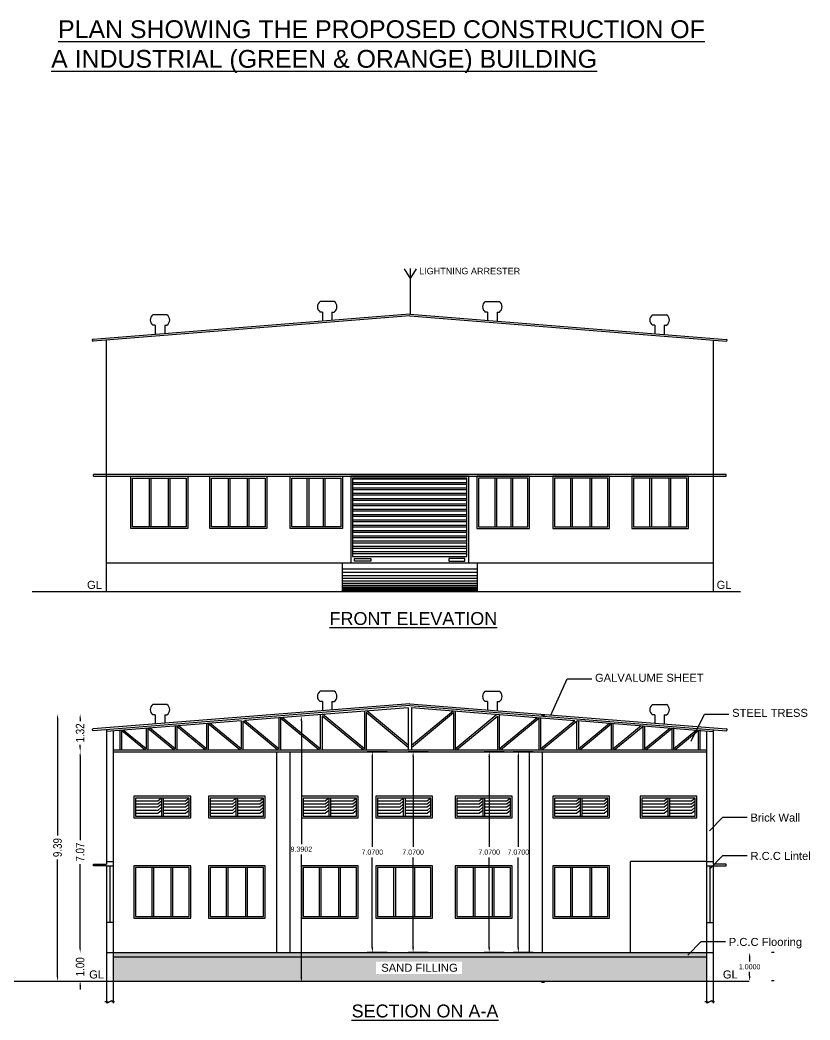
# Model space of a CAD drawing. Header units: metres. Extents: x 3177 to 3482, y -851 to -750.
# Drawn here: x 3203.78 to 3231.59, y -790.99 to -755.79 of the extents above; entities that cross this region are included whole.
import ezdxf

# ---------------------------------------------------------------- set-up
doc = ezdxf.new("R2010")
doc.units = ezdxf.units.M
doc.header["$LTSCALE"] = 1.25
doc.header["$MEASUREMENT"] = 0
doc.linetypes.add('AUDIT_I_220520063047-5', pattern=[0])
doc.linetypes.add('DOT2', pattern=[0.125, 0, -0.125])
doc.layers.get('Defpoints').update_dxf_attribs({"linetype": 'AUDIT_I_220520063047-5'})
for name, color, linetype in [('BLK_1_FLR_0_REGULAR_ROOM_1', 117, 'Continuous'), ('BLK_1_FLR_0_ROOM_1_LIGHT_VENTILATION_1', 7, 'Continuous'), ('BLK_1_HT_OF_BLDG', 5, 'Continuous'), ('BLK_1_PLINTH_HEIGHT', 7, 'Continuous')]:
    doc.layers.add(name, color=color, linetype=linetype)
doc.styles.add('ARIAL', font='arial.ttf', dxfattribs={"height": 9.5})
doc.styles.add('D', font='arial.ttf')
doc.styles.add('ROOM TEXT 10.5', font='swissc.ttf')
doc.dimstyles.new('LB', dxfattribs={"dimtxt": 0.3, "dimasz": 0.15, "dimexe": 0.18, "dimexo": 0.0625, "dimgap": 0.09, "dimtad": 0, "dimzin": 0, "dimdsep": 46, "dimtxsty": 'ROOM TEXT 10.5', "dimcen": 0.09, "dimse1": 1, "dimse2": 1, "dimazin": 0, "dimtfac": 1, "dimtofl": 0, "dimtmove": 0, "dimatfit": 3, "dimfxl": 0, "dimtolj": 1, "dimtzin": 0, "dimarcsym": 0})
doc.dimstyles.get("Standard").update_dxf_attribs({"dimtxt": 0.18, "dimasz": 0.18, "dimexe": 0.18, "dimexo": 0.0625, "dimgap": 0.09, "dimtad": 0, "dimtih": 1, "dimtoh": 1, "dimdec": 4, "dimzin": 0, "dimdsep": 46, "dimtxsty": 'Standard', "dimcen": 0.09, "dimadec": 0, "dimazin": 0, "dimtfac": 1, "dimtdec": 4, "dimtofl": 0, "dimtmove": 0, "dimatfit": 3, "dimfxl": 0, "dimtolj": 1, "dimtzin": 0, "dimarcsym": 0})

# ---------------------------------------------------------------- blocks, each defined once
blk = doc.blocks.new('*D40')
at = {"color": 0, "lineweight": -2, "ltscale": 25}
for p, q in [((3205.894, -781.694), (3205.894, -784.659)), ((3205.894, -788.464), (3205.894, -785.499))]:
    blk.add_line(p, q, dxfattribs=at)
for points in [[(3205.869, -781.694), (3205.919, -781.694), (3205.894, -781.544)], [(3205.869, -788.464), (3205.919, -788.464), (3205.894, -788.614)]]:
    blk.add_solid(points, dxfattribs=at)
at = {"layer": 'Defpoints', "color": 0, "lineweight": -2, "ltscale": 25}
for p in [(3205.894, -781.544), (3207.051, -781.544), (3206.821, -788.614)]:
    blk.add_point(p, dxfattribs=at)
at = {"color": 0, "ltscale": 25, "insert": (3205.894, -785.079), "char_height": 0.3, "attachment_point": 5, "rotation": 90, "style": 'ROOM TEXT 10.5'}
blk.add_mtext('\\A1;7.07', dxfattribs=at)
blk = doc.blocks.new('*D41')
at = {"color": 0, "lineweight": -2, "ltscale": 25}
for p, q in [((3205.894, -780.374), (3205.894, -780.471)), ((3205.894, -781.394), (3205.894, -781.297))]:
    blk.add_line(p, q, dxfattribs=at)
for points in [[(3205.869, -780.374), (3205.919, -780.374), (3205.894, -780.224)], [(3205.869, -781.394), (3205.919, -781.394), (3205.894, -781.544)]]:
    blk.add_solid(points, dxfattribs=at)
at = {"layer": 'Defpoints', "color": 0, "lineweight": -2, "ltscale": 25}
for p in [(3205.894, -780.224), (3211.396, -780.224), (3207.051, -781.544)]:
    blk.add_point(p, dxfattribs=at)
at = {"color": 0, "ltscale": 25, "insert": (3205.894, -780.884), "char_height": 0.3, "attachment_point": 5, "rotation": 90, "style": 'ROOM TEXT 10.5'}
blk.add_mtext('\\A1;1.32', dxfattribs=at)
blk = doc.blocks.new('*D42')
at = {"color": 0, "lineweight": -2, "ltscale": 25}
for p, q in [((3205.098, -780.374), (3205.098, -784.498)), ((3205.098, -789.464), (3205.098, -785.34))]:
    blk.add_line(p, q, dxfattribs=at)
for points in [[(3205.073, -780.374), (3205.123, -780.374), (3205.098, -780.224)], [(3205.073, -789.464), (3205.123, -789.464), (3205.098, -789.614)]]:
    blk.add_solid(points, dxfattribs=at)
at = {"layer": 'Defpoints', "color": 0, "lineweight": -2, "ltscale": 25}
for p in [(3213.714, -780.224), (3205.098, -789.614), (3213.714, -789.614)]:
    blk.add_point(p, dxfattribs=at)
at = {"color": 0, "ltscale": 25, "insert": (3205.098, -784.919), "char_height": 0.3, "attachment_point": 5, "rotation": 90, "style": 'ROOM TEXT 10.5'}
blk.add_mtext('\\A1;9.39', dxfattribs=at)
blk = doc.blocks.new('*D43')
at = {"color": 0, "lineweight": -2, "ltscale": 25}
for p, q in [((3205.894, -788.464), (3205.894, -788.314)), ((3205.894, -789.764), (3205.894, -789.914))]:
    blk.add_line(p, q, dxfattribs=at)
for points in [[(3205.869, -788.464), (3205.919, -788.464), (3205.894, -788.614)], [(3205.869, -789.764), (3205.919, -789.764), (3205.894, -789.614)]]:
    blk.add_solid(points, dxfattribs=at)
at = {"layer": 'Defpoints', "color": 0, "lineweight": -2, "ltscale": 25}
for p in [(3205.894, -788.614), (3206.821, -788.614), (3206.821, -789.614)]:
    blk.add_point(p, dxfattribs=at)
at = {"color": 0, "ltscale": 25, "insert": (3205.894, -789.114), "char_height": 0.3, "attachment_point": 5, "rotation": 90, "style": 'ROOM TEXT 10.5'}
blk.add_mtext('\\A1;1.00', dxfattribs=at)
blk = doc.blocks.new('*D48')
at = {"layer": 'BLK_1_HT_OF_BLDG', "color": 0, "linetype": 'DOT2', "lineweight": -2, "ltscale": 400}
for p, q in [((3222.235, -780.28), (3213.501, -780.28)), ((3222.235, -789.67), (3213.501, -789.67))]:
    blk.add_line(p, q, dxfattribs=at)
at = {"layer": 'BLK_1_HT_OF_BLDG', "color": 0, "linetype": 'Continuous', "lineweight": -2, "ltscale": 400}
for p, q in [((3213.681, -780.46), (3213.681, -784.793)), ((3213.681, -789.49), (3213.681, -785.158))]:
    blk.add_line(p, q, dxfattribs=at)
at = {"layer": 'BLK_1_HT_OF_BLDG', "color": 0, "lineweight": -2, "ltscale": 400}
for points in [[(3213.651, -780.46), (3213.711, -780.46), (3213.681, -780.28)], [(3213.651, -789.49), (3213.711, -789.49), (3213.681, -789.67)]]:
    blk.add_solid(points, dxfattribs=at)
at = {"layer": 'Defpoints', "color": 0, "lineweight": -2, "ltscale": 400}
for p in [(3222.298, -780.28), (3213.681, -789.67), (3222.298, -789.67)]:
    blk.add_point(p, dxfattribs=at)
at = {"layer": 'BLK_1_HT_OF_BLDG', "color": 0, "ltscale": 400, "insert": (3213.681, -784.975), "char_height": 0.18, "attachment_point": 5}
blk.add_mtext('\\A1;9.3902', dxfattribs=at)
blk = doc.blocks.new('*D49')
at = {"layer": 'BLK_1_PLINTH_HEIGHT', "color": 0, "linetype": 'DOT2', "lineweight": -2, "ltscale": 400}
for p, q in [((3230.326, -788.614), (3229.281, -788.614)), ((3230.326, -789.614), (3229.281, -789.614))]:
    blk.add_line(p, q, dxfattribs=at)
at = {"layer": 'BLK_1_PLINTH_HEIGHT', "color": 0, "linetype": 'Continuous', "lineweight": -2, "ltscale": 400}
for p, q in [((3229.461, -788.794), (3229.461, -788.932)), ((3229.461, -789.434), (3229.461, -789.297))]:
    blk.add_line(p, q, dxfattribs=at)
at = {"layer": 'BLK_1_PLINTH_HEIGHT', "color": 0, "lineweight": -2, "ltscale": 400}
for points in [[(3229.431, -788.794), (3229.491, -788.794), (3229.461, -788.614)], [(3229.431, -789.434), (3229.491, -789.434), (3229.461, -789.614)]]:
    blk.add_solid(points, dxfattribs=at)
at = {"layer": 'Defpoints', "color": 0, "lineweight": -2, "ltscale": 400}
for p in [(3229.461, -788.614), (3230.388, -788.614), (3230.388, -789.614)]:
    blk.add_point(p, dxfattribs=at)
at = {"layer": 'BLK_1_PLINTH_HEIGHT', "color": 0, "ltscale": 400, "insert": (3229.461, -789.114), "char_height": 0.18, "attachment_point": 5}
blk.add_mtext('\\A1;1.0000', dxfattribs=at)
blk = doc.blocks.new('*D50')
at = {"layer": 'BLK_1_FLR_0_REGULAR_ROOM_1', "color": 0, "lineweight": -2}
for p, q in [((3218.139, -781.544), (3217.435, -781.544)), ((3217.615, -781.724), (3217.615, -784.897)), ((3217.615, -788.434), (3217.615, -785.262)), ((3218.139, -788.614), (3217.435, -788.614))]:
    blk.add_line(p, q, dxfattribs=at)
for points in [[(3217.585, -781.724), (3217.645, -781.724), (3217.615, -781.544)], [(3217.585, -788.434), (3217.645, -788.434), (3217.615, -788.614)]]:
    blk.add_solid(points, dxfattribs=at)
at = {"layer": 'Defpoints', "color": 0, "lineweight": -2}
for p in [(3217.615, -781.544), (3218.201, -781.544), (3218.201, -788.614)]:
    blk.add_point(p, dxfattribs=at)
at = {"layer": 'BLK_1_FLR_0_REGULAR_ROOM_1', "color": 0, "insert": (3217.615, -785.079), "char_height": 0.18, "attachment_point": 5}
blk.add_mtext('\\A1;7.0700', dxfattribs=at)
blk = doc.blocks.new('*D44')
at = {"layer": 'BLK_1_PLINTH_HEIGHT', "color": 0, "lineweight": -2}
for p, q in [((3220.816, -781.544), (3220.113, -781.544)), ((3220.293, -781.724), (3220.293, -784.897)), ((3220.293, -788.434), (3220.293, -785.262)), ((3220.816, -788.614), (3220.113, -788.614))]:
    blk.add_line(p, q, dxfattribs=at)
for points in [[(3220.263, -781.724), (3220.323, -781.724), (3220.293, -781.544)], [(3220.263, -788.434), (3220.323, -788.434), (3220.293, -788.614)]]:
    blk.add_solid(points, dxfattribs=at)
at = {"layer": 'Defpoints', "color": 0, "lineweight": -2}
for p in [(3220.293, -781.544), (3220.879, -781.544), (3220.879, -788.614)]:
    blk.add_point(p, dxfattribs=at)
at = {"layer": 'BLK_1_PLINTH_HEIGHT', "color": 0, "insert": (3220.293, -785.079), "char_height": 0.18, "attachment_point": 5}
blk.add_mtext('\\A1;7.0700', dxfattribs=at)
blk = doc.blocks.new('*D45')
at = {"layer": 'BLK_1_FLR_0_REGULAR_ROOM_1', "color": 0, "lineweight": -2}
for p, q in [((3221.842, -781.544), (3221.138, -781.544)), ((3221.318, -781.724), (3221.318, -784.897)), ((3221.318, -788.434), (3221.318, -785.262)), ((3221.842, -788.614), (3221.138, -788.614))]:
    blk.add_line(p, q, dxfattribs=at)
for points in [[(3221.288, -781.724), (3221.348, -781.724), (3221.318, -781.544)], [(3221.288, -788.434), (3221.348, -788.434), (3221.318, -788.614)]]:
    blk.add_solid(points, dxfattribs=at)
at = {"layer": 'Defpoints', "color": 0, "lineweight": -2}
for p in [(3221.318, -781.544), (3221.904, -781.544), (3221.904, -788.614)]:
    blk.add_point(p, dxfattribs=at)
at = {"layer": 'BLK_1_FLR_0_REGULAR_ROOM_1', "color": 0, "insert": (3221.318, -785.079), "char_height": 0.18, "attachment_point": 5}
blk.add_mtext('\\A1;7.0700', dxfattribs=at)
blk = doc.blocks.new('*D68')
at = {"layer": 'BLK_1_FLR_0_ROOM_1_LIGHT_VENTILATION_1', "color": 0, "lineweight": -2}
for p, q in [((3216.702, -781.544), (3215.999, -781.544)), ((3216.179, -781.724), (3216.179, -784.897)), ((3216.179, -788.434), (3216.179, -785.262)), ((3216.702, -788.614), (3215.999, -788.614))]:
    blk.add_line(p, q, dxfattribs=at)
for points in [[(3216.149, -781.724), (3216.209, -781.724), (3216.179, -781.544)], [(3216.149, -788.434), (3216.209, -788.434), (3216.179, -788.614)]]:
    blk.add_solid(points, dxfattribs=at)
at = {"layer": 'Defpoints', "color": 0, "lineweight": -2}
for p in [(3216.179, -781.544), (3216.764, -781.544), (3216.764, -788.614)]:
    blk.add_point(p, dxfattribs=at)
at = {"layer": 'BLK_1_FLR_0_ROOM_1_LIGHT_VENTILATION_1', "color": 0, "insert": (3216.179, -785.079), "char_height": 0.18, "attachment_point": 5}
blk.add_mtext('\\A1;7.0700', dxfattribs=at)

msp = doc.modelspace()

# ---------------------------------------------------------------- hatches: boundary and pattern name
at = {"ltscale": 25}
h = msp.add_hatch(dxfattribs=at)
h.set_pattern_fill('ANSI32', color=8, scale=0.5, angle=135)
h.set_pattern_definition([(180, (374.80242, 2.62105), (0, -0.1875), []), (180, (374.73992, 2.68355), (0, -0.1875), [])])
h.paths.add_polyline_path([(3219.51114, -771.91255), (3215.48114, -771.91255), (3215.48114, -774.67366), (3219.51114, -774.67366)])
h = msp.add_hatch(color=8, dxfattribs=at)
h.dxf.hatch_style = 1
h.paths.add_polyline_path([(3207.05114, -788.61424), (3207.05114, -788.76424), (3227.94114, -788.76424), (3227.94114, -788.61424)])
h = msp.add_hatch(dxfattribs=at)
h.set_pattern_fill('AR-SAND', color=8, scale=0.1)
h.set_pattern_definition([(37.5, (363.33336, 195.64493), (-0.006299336, 0.192682377), [0, -0.152, 0, -0.17, 0, -0.1625]), (7.5, (363.33336, 195.64493), (0.17697767, 0.282214607), [0, -0.082, 0, -0.137, 0, -0.0525]), (327.5, (363.21036, 195.64493), (0.311414186, 0.000565905), [0, -0.05, 0, -0.18, 0, -0.235]), (317.5, (363.21036, 195.64493), (0.30061266, 0.087767556), [0, -0.025, 0, -0.118, 0, -0.135])])
h.paths.add_polyline_path([(3216.31094, -789.36615), (3219.34014, -789.36615), (3219.34014, -788.92916), (3216.31094, -788.92916)], flags=16)
h.paths.add_polyline_path([(3207.05114, -788.76424), (3207.05114, -789.61424), (3227.94114, -789.61424), (3227.94114, -788.76424)])

# ---------------------------------------------------------------- linework, layer by layer
at = {"color": 0, "lineweight": -3}
for p, q in [((3217.52461, -764.89633), (3217.31687, -764.55048)), ((3217.52461, -766.15254), (3217.52461, -764.53913)), ((3217.52461, -764.89633), (3217.73235, -764.55048))]:
    msp.add_line(p, q, dxfattribs=at)
at = {"color": 0, "linetype": 'ByBlock', "ltscale": 25}
for p, q in [((3214.83757, -765.70081), (3214.34212, -765.70081)), ((3220.15471, -765.70081), (3220.65016, -765.70081)), ((3214.4227, -766.07046), (3214.34212, -766.07046)), ((3214.4227, -766.07046), (3214.4227, -766.39265)), ((3214.75699, -766.07046), (3214.75699, -766.3668)), ((3214.75699, -766.07046), (3214.83757, -766.07046)), ((3220.2353, -766.07046), (3220.15471, -766.07046)), ((3220.2353, -766.07046), (3220.2353, -766.3668)), ((3220.56958, -766.07046), (3220.65016, -766.07046)), ((3220.56958, -766.07046), (3220.56958, -766.39265)), ((3217.49614, -766.20981), (3206.35162, -767.09342)), ((3208.94963, -766.16764), (3208.45419, -766.16764)), ((3226.04265, -766.16764), (3226.5381, -766.16764)), ((3208.53477, -766.53729), (3208.45419, -766.53729)), ((3208.53477, -766.53729), (3208.53477, -766.85948)), ((3208.86905, -766.53729), (3208.86905, -766.83363)), ((3208.86905, -766.53729), (3208.94963, -766.53729)), ((3226.12323, -766.53729), (3226.04265, -766.53729)), ((3226.12323, -766.53729), (3226.12323, -766.83363)), ((3226.45752, -766.53729), (3226.5381, -766.53729)), ((3226.45752, -766.53729), (3226.45752, -766.85948)), ((3206.82114, -775.90255), (3206.82114, -767.05619)), ((3228.17114, -767.05619), (3228.17114, -775.90255)), ((3222.46541, -780.25531), (3223.04047, -778.97911)), ((3223.04047, -778.97911), (3223.90088, -778.97911)), ((3214.83757, -779.4125), (3214.34212, -779.4125)), ((3220.15471, -779.4125), (3220.65016, -779.4125)), ((3208.94963, -779.87933), (3208.45419, -779.87933)), ((3214.4227, -779.78216), (3214.34212, -779.78216)), ((3214.4227, -779.78216), (3214.4227, -780.10434)), ((3214.75699, -779.78216), (3214.75699, -780.0785)), ((3214.75699, -779.78216), (3214.83757, -779.78216)), ((3220.2353, -779.78216), (3220.15471, -779.78216)), ((3220.2353, -779.78216), (3220.2353, -780.0785)), ((3220.56958, -779.78216), (3220.65016, -779.78216)), ((3220.56958, -779.78216), (3220.56958, -780.10434)), ((3226.04265, -779.87933), (3226.5381, -779.87933)), ((3217.49614, -779.92151), (3206.35162, -780.80512)), ((3217.43614, -779.99533), (3211.67748, -780.44057)), ((3214.34831, -780.23407), (3214.34831, -781.4453)), ((3215.89956, -781.4453), (3214.42893, -780.22784)), ((3215.89956, -780.11413), (3215.89956, -781.4453)), ((3215.95956, -780.16872), (3215.95956, -781.48424)), ((3217.43614, -781.3911), (3215.95956, -780.16872)), ((3217.43614, -781.31321), (3215.98019, -780.1079)), ((3217.43614, -779.99533), (3217.43614, -781.48424)), ((3217.55614, -779.98645), (3223.31208, -780.44282)), ((3217.55614, -779.98645), (3217.55614, -781.48424)), ((3217.55614, -781.31321), (3219.01872, -780.10241)), ((3217.55614, -781.3911), (3219.03272, -780.16872)), ((3219.03272, -780.16872), (3219.03272, -781.48424)), ((3219.09272, -780.10828), (3219.09272, -781.4453)), ((3219.09272, -781.4453), (3220.56661, -780.22514)), ((3220.64398, -780.23127), (3220.64398, -781.4453)), ((3227.39809, -781.1724), (3227.86838, -780.21955)), ((3227.86838, -780.21955), (3228.72879, -780.21955)), ((3211.56142, -780.45224), (3206.82114, -780.82808)), ((3208.53477, -780.24899), (3208.45419, -780.24899)), ((3208.53477, -780.24899), (3208.53477, -780.57117)), ((3208.86905, -780.24899), (3208.86905, -780.54533)), ((3208.86905, -780.24899), (3208.94963, -780.24899)), ((3210.34528, -780.54356), (3210.34528, -781.4453)), ((3211.51438, -781.48424), (3210.40528, -780.56608)), ((3210.40528, -780.56608), (3210.40528, -781.48424)), ((3211.56142, -781.4453), (3210.46134, -780.53459)), ((3211.56142, -780.45224), (3211.56142, -781.4453)), ((3212.8441, -781.48424), (3211.62142, -780.47205)), ((3211.62142, -780.47205), (3211.62142, -781.48424)), ((3212.89114, -781.4453), (3211.67748, -780.44057)), ((3212.89114, -780.34673), (3212.89114, -781.4453)), ((3214.30126, -781.48424), (3212.95114, -780.36655)), ((3212.95114, -780.36655), (3212.95114, -781.48424)), ((3214.34831, -781.4453), (3213.0072, -780.33506)), ((3214.40831, -780.28866), (3214.40831, -781.48424)), ((3215.85252, -781.48424), (3214.40831, -780.28866)), ((3219.13977, -781.48424), (3220.58398, -780.28866)), ((3220.58398, -780.28866), (3220.58398, -781.48424)), ((3220.64398, -781.4453), (3221.98509, -780.33506)), ((3220.69102, -781.48424), (3222.04114, -780.36655)), ((3222.04114, -780.36655), (3222.04114, -781.48424)), ((3222.10114, -780.34673), (3222.10114, -781.4453)), ((3222.10114, -780.34681), (3222.10114, -781.4453)), ((3222.10114, -781.4453), (3223.31208, -780.44282)), ((3222.14819, -781.48424), (3223.39795, -780.44963)), ((3223.37086, -780.47205), (3223.37086, -781.48424)), ((3223.39795, -780.44963), (3228.17114, -780.82808)), ((3223.43086, -780.44954), (3223.43086, -781.4453)), ((3223.43086, -781.4453), (3224.53095, -780.53459)), ((3223.47791, -781.48424), (3224.587, -780.56608)), ((3224.587, -780.56608), (3224.587, -781.48424)), ((3224.647, -780.54356), (3224.647, -781.4453)), ((3226.12323, -780.24899), (3226.04265, -780.24899)), ((3226.12323, -780.24899), (3226.12323, -780.54533)), ((3226.45752, -780.24899), (3226.5381, -780.24899)), ((3226.45752, -780.24899), (3226.45752, -780.57117)), ((3207.28539, -780.79127), (3207.28539, -781.48424)), ((3208.16872, -781.48424), (3207.34539, -780.80265)), ((3207.34539, -780.80265), (3207.34539, -781.48424)), ((3208.21576, -781.4453), (3207.41346, -780.78111)), ((3208.21576, -780.70821), (3208.21576, -781.4453)), ((3209.18597, -781.48424), (3208.27576, -780.73072)), ((3208.27576, -780.73072), (3208.27576, -781.48424)), ((3209.23302, -781.4453), (3208.33181, -780.69923)), ((3209.23302, -780.62956), (3209.23302, -781.4453)), ((3210.29824, -781.48424), (3209.29302, -780.65207)), ((3209.29302, -780.65207), (3209.29302, -781.48424)), ((3210.34528, -781.4453), (3209.34907, -780.62059)), ((3224.647, -781.4453), (3225.64321, -780.62059)), ((3224.69405, -781.48424), (3225.69926, -780.65207)), ((3225.69926, -780.65207), (3225.69926, -781.48424)), ((3225.75926, -780.62956), (3225.75926, -781.4453)), ((3225.75926, -781.4453), (3226.66047, -780.69923)), ((3225.80631, -781.48424), (3226.71652, -780.73072)), ((3226.71652, -780.73072), (3226.71652, -781.48424)), ((3226.77652, -780.70821), (3226.77652, -781.4453)), ((3226.77652, -781.4453), (3227.59084, -780.77117)), ((3226.82357, -781.48424), (3227.64689, -780.80265)), ((3227.64689, -780.80265), (3227.64689, -781.48424)), ((3227.70689, -780.78014), (3227.70689, -781.48424)), ((3207.05114, -781.48424), (3227.94114, -781.48424)), ((3207.05114, -781.54424), (3227.94114, -781.54424)), ((3212.82114, -788.61424), (3212.82114, -781.54424)), ((3213.28114, -788.61424), (3213.28114, -781.54424)), ((3221.71114, -788.61424), (3221.71114, -781.54424)), ((3222.17114, -788.61424), (3222.17114, -781.54424)), ((3225.27114, -788.61424), (3225.27114, -785.41424)), ((3227.94114, -785.41424), (3225.27114, -785.41424))]:
    msp.add_line(p, q, dxfattribs=at)
at = {"color": 0, "ltscale": 25}
for p, q in [((3217.49614, -766.14962), (3206.34687, -767.03361)), ((3217.49614, -766.14962), (3228.64541, -767.03361)), ((3217.49614, -766.20981), (3228.64067, -767.09342)), ((3228.63114, -771.78689), (3206.36114, -771.78689)), ((3206.36114, -771.85255), (3206.36114, -771.78689)), ((3228.63114, -771.85255), (3228.63114, -771.78689)), ((3206.36114, -771.85255), (3228.63114, -771.85255)), ((3206.82114, -774.90255), (3228.17114, -774.90255)), ((3215.12114, -774.90255), (3215.12114, -775.90255)), ((3219.87114, -774.90255), (3219.87114, -775.90255)), ((3204.19903, -775.90255), (3229.13539, -775.90255)), ((3217.49614, -779.86132), (3206.34687, -780.7453)), ((3217.49614, -779.86132), (3228.64541, -780.7453)), ((3217.49614, -779.92151), (3228.64067, -780.80512)), ((3206.82114, -780.76789), (3206.82114, -785.49858)), ((3207.05114, -780.80984), (3207.05114, -790.39542)), ((3227.94114, -780.80984), (3227.94114, -790.39542)), ((3228.17114, -780.76789), (3228.17114, -785.49858)), ((3208.75549, -783.17424), (3208.75549, -783.81424)), ((3208.81549, -783.17424), (3208.81549, -783.81424)), ((3211.37841, -783.17424), (3211.37841, -783.81424)), ((3211.43841, -783.17424), (3211.43841, -783.81424)), ((3214.65203, -783.17424), (3214.65203, -783.81424)), ((3214.71203, -783.17424), (3214.71203, -783.81424)), ((3217.26929, -783.17424), (3217.26929, -783.81424)), ((3217.32929, -783.17424), (3217.32929, -783.81424)), ((3220.06791, -783.17424), (3220.06791, -783.81424)), ((3220.12791, -783.17424), (3220.12791, -783.81424)), ((3223.49935, -783.17424), (3223.49935, -783.81424)), ((3223.55935, -783.17424), (3223.55935, -783.81424)), ((3226.57614, -783.17424), (3226.57614, -783.81424)), ((3226.63614, -783.17424), (3226.63614, -783.81424)), ((3228.04478, -784.33088), (3228.51507, -783.8455)), ((3228.51507, -783.8455), (3229.37548, -783.8455)), ((3206.36114, -785.56424), (3206.36114, -785.49858)), ((3206.36114, -785.49858), (3206.82114, -785.49858)), ((3206.82114, -785.41424), (3207.05114, -785.41424)), ((3227.94114, -785.41424), (3228.17114, -785.41424)), ((3228.04478, -785.67988), (3228.51507, -785.1945)), ((3228.63114, -785.49858), (3228.17114, -785.49858)), ((3228.51507, -785.1945), (3229.37548, -785.1945)), ((3228.63114, -785.56424), (3228.63114, -785.49858)), ((3206.82114, -785.56424), (3206.36114, -785.56424)), ((3206.82114, -785.56424), (3206.82114, -790.39542)), ((3206.82114, -785.56424), (3207.05114, -785.56424)), ((3206.93614, -785.56424), (3206.93351, -787.55074)), ((3227.94114, -785.56424), (3228.17114, -785.56424)), ((3228.05614, -785.56424), (3228.05877, -787.55074)), ((3228.17114, -785.56424), (3228.17114, -790.39542)), ((3228.17114, -785.56424), (3228.63114, -785.56424)), ((3207.05114, -787.55074), (3206.82114, -787.55074)), ((3227.94114, -787.55074), (3228.17114, -787.55074)), ((3227.28099, -788.70688), (3227.75128, -788.2215)), ((3227.75128, -788.2215), (3228.61169, -788.2215)), ((3206.82114, -788.61424), (3228.17114, -788.61424)), ((3207.05114, -788.76424), (3227.94114, -788.76424)), ((3203.09618, -789.61424), (3229.44308, -789.61424)), ((3206.7662, -790.33941), (3206.85695, -790.33941)), ((3206.85695, -790.38066), (3207.01249, -790.29633)), ((3206.85695, -790.33941), (3206.85695, -790.38066)), ((3207.01249, -790.29633), (3207.01249, -790.33941)), ((3207.01249, -790.33941), (3207.10325, -790.33941)), ((3227.8862, -790.33941), (3227.97695, -790.33941)), ((3227.97695, -790.38066), (3228.13249, -790.29633)), ((3227.97695, -790.33941), (3227.97695, -790.38066)), ((3228.13249, -790.29633), (3228.13249, -790.33941)), ((3228.13249, -790.33941), (3228.22325, -790.33941))]:
    msp.add_line(p, q, dxfattribs=at)
at = {"color": 8, "ltscale": 25}
for p, q in [((3208.31823, -771.91255), (3208.31823, -773.63255)), ((3208.37823, -771.91255), (3208.37823, -773.63255)), ((3208.99063, -771.91255), (3208.99063, -773.63255)), ((3209.05063, -771.91255), (3209.05063, -773.63255)), ((3211.10089, -771.91255), (3211.10089, -773.63255)), ((3211.16089, -771.91255), (3211.16089, -773.63255)), ((3211.77328, -771.91255), (3211.77328, -773.63255)), ((3211.83328, -771.91255), (3211.83328, -773.63255)), ((3213.87807, -771.91255), (3213.87807, -773.63255)), ((3213.93807, -771.91255), (3213.93807, -773.63255)), ((3214.44632, -771.91255), (3214.44632, -773.63255)), ((3214.50632, -771.91255), (3214.50632, -773.63255)), ((3220.48597, -771.91255), (3220.48597, -773.63255)), ((3220.54597, -771.91255), (3220.54597, -773.63255)), ((3221.05422, -771.91255), (3221.05422, -773.63255)), ((3221.11422, -771.91255), (3221.11422, -773.63255)), ((3223.159, -771.91255), (3223.159, -773.63255)), ((3223.219, -771.91255), (3223.219, -773.63255)), ((3223.8314, -771.91255), (3223.8314, -773.63255)), ((3223.8914, -771.91255), (3223.8914, -773.63255)), ((3225.94165, -771.91255), (3225.94165, -773.63255)), ((3226.00165, -771.91255), (3226.00165, -773.63255)), ((3226.61405, -771.91255), (3226.61405, -773.63255)), ((3226.67405, -771.91255), (3226.67405, -773.63255)), ((3219.87114, -775.12255), (3215.12114, -775.12255)), ((3219.87114, -775.24255), (3215.12114, -775.24255)), ((3219.87114, -775.35255), (3215.12114, -775.35255)), ((3219.87114, -775.45255), (3215.12114, -775.45255)), ((3219.87114, -775.54255), (3215.12114, -775.54255)), ((3219.87114, -775.62255), (3215.12114, -775.62255)), ((3219.87114, -775.69255), (3215.12114, -775.69255)), ((3219.87114, -775.75255), (3215.12114, -775.75255)), ((3219.87114, -775.80255), (3215.12114, -775.80255)), ((3219.87114, -775.84255), (3215.12114, -775.84255)), ((3219.87114, -775.87255), (3215.12114, -775.87255)), ((3219.87114, -775.89255), (3215.12114, -775.89255)), ((3219.87114, -775.90255), (3215.12114, -775.90255)), ((3208.62803, -783.28321), (3207.84549, -783.28321)), ((3208.62803, -783.39218), (3207.84549, -783.39218)), ((3208.75549, -783.17424), (3208.62803, -783.28321)), ((3208.75549, -783.28321), (3208.62803, -783.39218)), ((3208.75549, -783.39218), (3208.62803, -783.50114)), ((3209.59803, -783.28321), (3208.81549, -783.28321)), ((3209.59803, -783.39218), (3208.81549, -783.39218)), ((3209.72549, -783.17424), (3209.59803, -783.28321)), ((3209.72549, -783.28321), (3209.59803, -783.39218)), ((3209.72549, -783.39218), (3209.59803, -783.50114)), ((3211.25095, -783.28321), (3210.46841, -783.28321)), ((3211.25095, -783.39218), (3210.46841, -783.39218)), ((3211.37841, -783.17424), (3211.25095, -783.28321)), ((3211.37841, -783.28321), (3211.25095, -783.39218)), ((3211.37841, -783.39218), (3211.25095, -783.50114)), ((3212.22095, -783.28321), (3211.43841, -783.28321)), ((3212.22095, -783.39218), (3211.43841, -783.39218)), ((3212.34841, -783.17424), (3212.22095, -783.28321)), ((3212.34841, -783.28321), (3212.22095, -783.39218)), ((3212.34841, -783.39218), (3212.22095, -783.50114)), ((3214.52457, -783.28321), (3213.74203, -783.28321)), ((3214.52457, -783.39218), (3213.74203, -783.39218)), ((3214.65203, -783.17424), (3214.52457, -783.28321)), ((3214.65203, -783.28321), (3214.52457, -783.39218)), ((3214.65203, -783.39218), (3214.52457, -783.50114)), ((3215.49457, -783.28321), (3214.71203, -783.28321)), ((3215.49457, -783.39218), (3214.71203, -783.39218)), ((3215.62203, -783.17424), (3215.49457, -783.28321)), ((3215.62203, -783.28321), (3215.49457, -783.39218)), ((3215.62203, -783.39218), (3215.49457, -783.50114)), ((3217.14184, -783.28321), (3216.35929, -783.28321)), ((3217.14184, -783.39218), (3216.35929, -783.39218)), ((3217.26929, -783.17424), (3217.14184, -783.28321)), ((3217.26929, -783.28321), (3217.14184, -783.39218)), ((3217.26929, -783.39218), (3217.14184, -783.50114)), ((3218.11184, -783.28321), (3217.32929, -783.28321)), ((3218.11184, -783.39218), (3217.32929, -783.39218)), ((3218.23929, -783.17424), (3218.11184, -783.28321)), ((3218.23929, -783.28321), (3218.11184, -783.39218)), ((3218.23929, -783.39218), (3218.11184, -783.50114)), ((3219.94045, -783.28321), (3219.15791, -783.28321)), ((3219.94045, -783.39218), (3219.15791, -783.39218)), ((3220.06791, -783.17424), (3219.94045, -783.28321)), ((3220.06791, -783.28321), (3219.94045, -783.39218)), ((3220.06791, -783.39218), (3219.94045, -783.50114)), ((3220.91045, -783.28321), (3220.12791, -783.28321)), ((3220.91045, -783.39218), (3220.12791, -783.39218)), ((3221.03791, -783.17424), (3220.91045, -783.28321)), ((3221.03791, -783.28321), (3220.91045, -783.39218)), ((3221.03791, -783.39218), (3220.91045, -783.50114)), ((3223.37189, -783.28321), (3222.58935, -783.28321)), ((3223.37189, -783.39218), (3222.58935, -783.39218)), ((3223.49935, -783.17424), (3223.37189, -783.28321)), ((3223.49935, -783.28321), (3223.37189, -783.39218)), ((3223.49935, -783.39218), (3223.37189, -783.50114)), ((3224.34189, -783.28321), (3223.55935, -783.28321)), ((3224.34189, -783.39218), (3223.55935, -783.39218)), ((3224.46935, -783.17424), (3224.34189, -783.28321)), ((3224.46935, -783.28321), (3224.34189, -783.39218)), ((3224.46935, -783.39218), (3224.34189, -783.50114)), ((3226.44868, -783.28321), (3225.66614, -783.28321)), ((3226.44868, -783.39218), (3225.66614, -783.39218)), ((3226.57614, -783.17424), (3226.44868, -783.28321)), ((3226.57614, -783.28321), (3226.44868, -783.39218)), ((3226.57614, -783.39218), (3226.44868, -783.50114)), ((3227.41868, -783.28321), (3226.63614, -783.28321)), ((3227.41868, -783.39218), (3226.63614, -783.39218)), ((3227.54614, -783.17424), (3227.41868, -783.28321)), ((3227.54614, -783.28321), (3227.41868, -783.39218)), ((3227.54614, -783.39218), (3227.41868, -783.50114)), ((3208.62803, -783.50114), (3207.84549, -783.50114)), ((3208.62803, -783.61011), (3207.84549, -783.61011)), ((3208.62803, -783.71908), (3207.84549, -783.71908)), ((3208.75549, -783.50114), (3208.62803, -783.61011)), ((3208.75549, -783.61011), (3208.62803, -783.71908)), ((3209.59803, -783.50114), (3208.81549, -783.50114)), ((3209.59803, -783.61011), (3208.81549, -783.61011)), ((3209.59803, -783.71908), (3208.81549, -783.71908)), ((3209.72549, -783.50114), (3209.59803, -783.61011)), ((3209.72549, -783.61011), (3209.59803, -783.71908)), ((3211.25095, -783.50114), (3210.46841, -783.50114)), ((3211.25095, -783.61011), (3210.46841, -783.61011)), ((3211.25095, -783.71908), (3210.46841, -783.71908)), ((3211.37841, -783.50114), (3211.25095, -783.61011)), ((3211.37841, -783.61011), (3211.25095, -783.71908)), ((3212.22095, -783.50114), (3211.43841, -783.50114)), ((3212.22095, -783.61011), (3211.43841, -783.61011)), ((3212.22095, -783.71908), (3211.43841, -783.71908)), ((3212.34841, -783.50114), (3212.22095, -783.61011)), ((3212.34841, -783.61011), (3212.22095, -783.71908)), ((3214.52457, -783.50114), (3213.74203, -783.50114)), ((3214.52457, -783.61011), (3213.74203, -783.61011)), ((3214.52457, -783.71908), (3213.74203, -783.71908)), ((3214.65203, -783.50114), (3214.52457, -783.61011)), ((3214.65203, -783.61011), (3214.52457, -783.71908)), ((3215.49457, -783.50114), (3214.71203, -783.50114)), ((3215.49457, -783.61011), (3214.71203, -783.61011)), ((3215.49457, -783.71908), (3214.71203, -783.71908)), ((3215.62203, -783.50114), (3215.49457, -783.61011)), ((3215.62203, -783.61011), (3215.49457, -783.71908)), ((3217.14184, -783.50114), (3216.35929, -783.50114)), ((3217.14184, -783.61011), (3216.35929, -783.61011)), ((3217.14184, -783.71908), (3216.35929, -783.71908)), ((3217.26929, -783.50114), (3217.14184, -783.61011)), ((3217.26929, -783.61011), (3217.14184, -783.71908)), ((3218.11184, -783.50114), (3217.32929, -783.50114)), ((3218.11184, -783.61011), (3217.32929, -783.61011)), ((3218.11184, -783.71908), (3217.32929, -783.71908)), ((3218.23929, -783.50114), (3218.11184, -783.61011)), ((3218.23929, -783.61011), (3218.11184, -783.71908)), ((3219.94045, -783.50114), (3219.15791, -783.50114)), ((3219.94045, -783.61011), (3219.15791, -783.61011)), ((3219.94045, -783.71908), (3219.15791, -783.71908)), ((3220.06791, -783.50114), (3219.94045, -783.61011)), ((3220.06791, -783.61011), (3219.94045, -783.71908)), ((3220.91045, -783.50114), (3220.12791, -783.50114)), ((3220.91045, -783.61011), (3220.12791, -783.61011)), ((3220.91045, -783.71908), (3220.12791, -783.71908)), ((3221.03791, -783.50114), (3220.91045, -783.61011)), ((3221.03791, -783.61011), (3220.91045, -783.71908)), ((3223.37189, -783.50114), (3222.58935, -783.50114)), ((3223.37189, -783.61011), (3222.58935, -783.61011)), ((3223.37189, -783.71908), (3222.58935, -783.71908)), ((3223.49935, -783.50114), (3223.37189, -783.61011)), ((3223.49935, -783.61011), (3223.37189, -783.71908)), ((3224.34189, -783.50114), (3223.55935, -783.50114)), ((3224.34189, -783.61011), (3223.55935, -783.61011)), ((3224.34189, -783.71908), (3223.55935, -783.71908)), ((3224.46935, -783.50114), (3224.34189, -783.61011)), ((3224.46935, -783.61011), (3224.34189, -783.71908)), ((3226.44868, -783.50114), (3225.66614, -783.50114)), ((3226.44868, -783.61011), (3225.66614, -783.61011)), ((3226.44868, -783.71908), (3225.66614, -783.71908)), ((3226.57614, -783.50114), (3226.44868, -783.61011)), ((3226.57614, -783.61011), (3226.44868, -783.71908)), ((3227.41868, -783.50114), (3226.63614, -783.50114)), ((3227.41868, -783.61011), (3226.63614, -783.61011)), ((3227.41868, -783.71908), (3226.63614, -783.71908)), ((3227.54614, -783.50114), (3227.41868, -783.61011)), ((3227.54614, -783.61011), (3227.41868, -783.71908)), ((3208.41514, -785.62424), (3208.41514, -787.34424)), ((3208.47514, -785.62424), (3208.47514, -787.34424)), ((3209.08754, -785.62424), (3209.08754, -787.34424)), ((3209.14754, -785.62424), (3209.14754, -787.34424)), ((3211.03806, -785.62424), (3211.03806, -787.34424)), ((3211.09806, -785.62424), (3211.09806, -787.34424)), ((3211.71046, -785.62424), (3211.71046, -787.34424)), ((3211.77046, -785.62424), (3211.77046, -787.34424)), ((3214.31168, -785.62424), (3214.31168, -787.34424)), ((3214.37168, -785.62424), (3214.37168, -787.34424)), ((3214.98408, -785.62424), (3214.98408, -787.34424)), ((3215.04408, -785.62424), (3215.04408, -787.34424)), ((3216.92894, -785.62424), (3216.92894, -787.34424)), ((3216.98894, -785.62424), (3216.98894, -787.34424)), ((3217.60134, -785.62424), (3217.60134, -787.34424)), ((3217.66134, -785.62424), (3217.66134, -787.34424)), ((3219.72756, -785.62424), (3219.72756, -787.34424)), ((3219.78756, -785.62424), (3219.78756, -787.34424)), ((3220.39996, -785.62424), (3220.39996, -787.34424)), ((3220.45996, -785.62424), (3220.45996, -787.34424)), ((3223.159, -785.62424), (3223.159, -787.34424)), ((3223.219, -785.62424), (3223.219, -787.34424)), ((3223.8314, -785.62424), (3223.8314, -787.34424)), ((3223.8914, -785.62424), (3223.8914, -787.34424))]:
    msp.add_line(p, q, dxfattribs=at)
at = {"color": 0, "ltscale": 25}
for points in [[(3209.68028, -773.69255), (3207.68028, -773.69255), (3207.68028, -771.85255), (3209.68028, -771.85255)], [(3212.46293, -773.69255), (3210.46293, -773.69255), (3210.46293, -771.85255), (3212.46293, -771.85255)], [(3215.13114, -773.69255), (3213.28114, -773.69255), (3213.28114, -771.85255), (3215.13114, -771.85255)], [(3219.57114, -771.85255), (3215.42114, -771.85255), (3215.42114, -774.90255), (3219.57114, -774.90255)], [(3219.51114, -771.91255), (3215.48114, -771.91255), (3215.48114, -774.67366), (3219.51114, -774.67366)], [(3219.86114, -773.69255), (3221.71114, -773.69255), (3221.71114, -771.85255), (3219.86114, -771.85255)], [(3222.52935, -773.69255), (3224.52935, -773.69255), (3224.52935, -771.85255), (3222.52935, -771.85255)], [(3225.312, -773.69255), (3227.312, -773.69255), (3227.312, -771.85255), (3225.312, -771.85255)], [(3215.55711, -774.74994), (3216.12091, -774.74994), (3216.12091, -774.83404), (3215.55711, -774.83404)], [(3219.43518, -774.74994), (3218.87138, -774.74994), (3218.87138, -774.83404), (3219.43518, -774.83404)], [(3207.78549, -783.87424), (3209.78549, -783.87424), (3209.78549, -783.11424), (3207.78549, -783.11424)], [(3207.84549, -783.81424), (3209.72549, -783.81424), (3209.72549, -783.17424), (3207.84549, -783.17424)], [(3210.40841, -783.87424), (3212.40841, -783.87424), (3212.40841, -783.11424), (3210.40841, -783.11424)], [(3210.46841, -783.81424), (3212.34841, -783.81424), (3212.34841, -783.17424), (3210.46841, -783.17424)], [(3213.68203, -783.87424), (3215.68203, -783.87424), (3215.68203, -783.11424), (3213.68203, -783.11424)], [(3213.74203, -783.81424), (3215.62203, -783.81424), (3215.62203, -783.17424), (3213.74203, -783.17424)], [(3216.29929, -783.87424), (3218.29929, -783.87424), (3218.29929, -783.11424), (3216.29929, -783.11424)], [(3216.35929, -783.81424), (3218.23929, -783.81424), (3218.23929, -783.17424), (3216.35929, -783.17424)], [(3219.09791, -783.87424), (3221.09791, -783.87424), (3221.09791, -783.11424), (3219.09791, -783.11424)], [(3219.15791, -783.81424), (3221.03791, -783.81424), (3221.03791, -783.17424), (3219.15791, -783.17424)], [(3222.52935, -783.87424), (3224.52935, -783.87424), (3224.52935, -783.11424), (3222.52935, -783.11424)], [(3222.58935, -783.81424), (3224.46935, -783.81424), (3224.46935, -783.17424), (3222.58935, -783.17424)], [(3225.60614, -783.87424), (3227.60614, -783.87424), (3227.60614, -783.11424), (3225.60614, -783.11424)], [(3225.66614, -783.81424), (3227.54614, -783.81424), (3227.54614, -783.17424), (3225.66614, -783.17424)], [(3207.78549, -787.40424), (3209.78549, -787.40424), (3209.78549, -785.56424), (3207.78549, -785.56424)], [(3210.40841, -787.40424), (3212.40841, -787.40424), (3212.40841, -785.56424), (3210.40841, -785.56424)], [(3213.68203, -787.40424), (3215.68203, -787.40424), (3215.68203, -785.56424), (3213.68203, -785.56424)], [(3216.29929, -787.40424), (3218.29929, -787.40424), (3218.29929, -785.56424), (3216.29929, -785.56424)], [(3219.09791, -787.40424), (3221.09791, -787.40424), (3221.09791, -785.56424), (3219.09791, -785.56424)], [(3222.52935, -787.40424), (3224.52935, -787.40424), (3224.52935, -785.56424), (3222.52935, -785.56424)]]:
    msp.add_lwpolyline(points, close=True, dxfattribs=at)
at = {"color": 8, "ltscale": 25}
for points in [[(3209.62028, -773.63255), (3207.74028, -773.63255), (3207.74028, -771.91255), (3209.62028, -771.91255)], [(3212.40293, -773.63255), (3210.52293, -773.63255), (3210.52293, -771.91255), (3212.40293, -771.91255)], [(3215.07114, -773.63255), (3213.34114, -773.63255), (3213.34114, -771.91255), (3215.07114, -771.91255)], [(3219.92114, -773.63255), (3221.65114, -773.63255), (3221.65114, -771.91255), (3219.92114, -771.91255)], [(3222.58935, -773.63255), (3224.46935, -773.63255), (3224.46935, -771.91255), (3222.58935, -771.91255)], [(3225.372, -773.63255), (3227.252, -773.63255), (3227.252, -771.91255), (3225.372, -771.91255)], [(3207.84549, -787.34424), (3209.72549, -787.34424), (3209.72549, -785.62424), (3207.84549, -785.62424)], [(3210.46841, -787.34424), (3212.34841, -787.34424), (3212.34841, -785.62424), (3210.46841, -785.62424)], [(3213.74203, -787.34424), (3215.62203, -787.34424), (3215.62203, -785.62424), (3213.74203, -785.62424)], [(3216.35929, -787.34424), (3218.23929, -787.34424), (3218.23929, -785.62424), (3216.35929, -785.62424)], [(3219.15791, -787.34424), (3221.03791, -787.34424), (3221.03791, -785.62424), (3219.15791, -785.62424)], [(3222.58935, -787.34424), (3224.46935, -787.34424), (3224.46935, -785.62424), (3222.58935, -785.62424)]]:
    msp.add_lwpolyline(points, close=True, dxfattribs=at)
at = {"color": 0, "linetype": 'ByBlock', "ltscale": 25}
for centre, start, end in [((3214.47183, -765.88563), 125.059193, 234.940807), ((3214.70787, -765.88563), 305.059193, 54.940807), ((3220.28442, -765.88563), 125.059193, 234.940807), ((3220.52046, -765.88563), 305.059193, 54.940807), ((3208.58389, -766.35247), 125.059193, 234.940807), ((3208.81993, -766.35247), 305.059193, 54.940807), ((3226.17235, -766.35247), 125.059193, 234.940807), ((3226.40839, -766.35247), 305.059193, 54.940807), ((3214.47183, -779.59733), 125.059193, 234.940807), ((3214.70787, -779.59733), 305.059193, 54.940807), ((3220.28442, -779.59733), 125.059193, 234.940807), ((3220.52046, -779.59733), 305.059193, 54.940807), ((3208.58389, -780.06416), 125.059193, 234.940807), ((3208.81993, -780.06416), 305.059193, 54.940807), ((3226.17235, -780.06416), 125.059193, 234.940807), ((3226.40839, -780.06416), 305.059193, 54.940807)]:
    msp.add_arc(centre, 0.2258, start, end, dxfattribs=at)
at = {"color": 0, "ltscale": 25}
for centre, start, end in [((3206.34924, -767.06352), 94.533294, 274.533294), ((3228.64304, -767.06352), 265.466706, 85.466706), ((3206.34924, -780.77521), 94.533294, 274.533294), ((3228.64304, -780.77521), 265.466706, 85.466706)]:
    msp.add_arc(centre, 0.03, start, end, dxfattribs=at)

# ---------------------------------------------------------------- texts
at = {"color": 0, "linetype": 'Continuous', "style": 'ARIAL'}
for s, height, p in [('LIGHTNING ARRESTER ', 0.2281929, (3217.82547, -764.74208)), ('GL', 0.28172, (3206.136, -775.81332)), ('GL', 0.28172, (3228.29819, -775.81332)), ('GALVALUME SHEET', 0.2817196, (3224.01632, -779.08288)), ('STEEL TRESS', 0.2817196, (3228.84423, -780.31786)), ('Brick Wall', 0.28172, (3229.49092, -784.00384)), ('R.C.C Lintel', 0.2817196, (3229.49092, -785.35284)), ('P.C.C Flooring', 0.2817196, (3228.72713, -788.37984)), ('SAND FILLING', 0.2817196, (3216.49359, -789.28851)), ('GL', 0.28172, (3206.21146, -789.52501)), ('GL', 0.28172, (3228.51915, -789.52501))]:
    msp.add_text(s, height=height, dxfattribs=at).set_placement(p)
at = {"color": 0, "lineweight": -2, "style": 'D'}
for s, p in [('%%UFRONT ELEVATION', (3214.67261, -777.08334)), ('%%USECTION ON A-A', (3215.45146, -790.89602))]:
    msp.add_text(s, height=0.4527071, dxfattribs=at).set_placement(p)
at = {"color": 0, "lineweight": -2, "insert": (3204.8725, -755.80262), "char_height": 0.6268253, "attachment_point": 1, "style": 'D'}
msp.add_mtext_dynamic_manual_height_columns('{\\L PLAN SHOWING THE PROPOSED CONSTRUCTION OF \\PA INDUSTRIAL (GREEN & ORANGE) BUILDING \\H1.86659x; }', width=47.3929006, gutter_width=1.21121, heights=[0], dxfattribs=at)

# ---------------------------------------------------------------- dimensions: what is measured, and where the dimension line sits
at = {"color": 0, "ltscale": 25}
for p1, p2, distance, picture, middle in [((3213.71435, -780.22405), (3213.71435, -789.61424), -8.61668, '*D42', (3205.09767, -784.91915)), ((3206.82114, -789.61424), (3206.82114, -788.61424), 0.9271, '*D43', (3205.89404, -789.11424))]:
    dim = msp.add_aligned_dim(p1=p1, p2=p2, distance=distance, dimstyle='LB', override={"dimtmove": 1}, dxfattribs=at)
    dim.commit()
    dim.dimension.update_dxf_attribs({"geometry": picture, "text_midpoint": middle})
for base, p1, p2, picture, middle in [((3205.89404, -780.22405), (3207.05114, -781.54424), (3211.39614, -780.22405), '*D41', (3205.89404, -780.88415)), ((3205.89404, -781.54424), (3206.82114, -788.61424), (3207.05114, -781.54424), '*D40', (3205.89404, -785.07924))]:
    dim = msp.add_linear_dim(base=base, p1=p1, p2=p2, angle=270, dimstyle='LB', override={"dimtmove": 1}, dxfattribs=at)
    dim.commit()
    dim.dimension.update_dxf_attribs({"geometry": picture, "text_midpoint": middle})
at = {"layer": 'BLK_1_FLR_0_REGULAR_ROOM_1', "color": 4}
dim = msp.add_aligned_dim(p1=(3218.20114, -788.61424), p2=(3218.20114, -781.54424), distance=0.58578, dimstyle='Standard', dxfattribs=at)
dim.commit()
dim.dimension.update_dxf_attribs({"geometry": '*D50', "text_midpoint": (3217.61537, -785.07924)})
at = {"layer": 'BLK_1_FLR_0_REGULAR_ROOM_1', "color": 1}
dim = msp.add_aligned_dim(p1=(3221.90417, -788.61424), p2=(3221.90417, -781.54424), distance=0.58578, dimstyle='Standard', dxfattribs=at)
dim.commit()
dim.dimension.update_dxf_attribs({"geometry": '*D45', "text_midpoint": (3221.31839, -785.07924)})
at = {"layer": 'BLK_1_FLR_0_ROOM_1_LIGHT_VENTILATION_1', "color": 232}
dim = msp.add_aligned_dim(p1=(3216.76446, -788.61424), p2=(3216.76446, -781.54424), distance=0.58578, dimstyle='Standard', dxfattribs=at)
dim.commit()
dim.dimension.update_dxf_attribs({"geometry": '*D68', "text_midpoint": (3216.17869, -785.07924)})
at = {"layer": 'BLK_1_HT_OF_BLDG', "color": 5, "ltscale": 400}
dim = msp.add_aligned_dim(p1=(3222.29784, -780.28031), p2=(3222.29784, -789.6705), distance=-8.61668, dimstyle='Standard', override={"dimfxl": 0.18}, dxfattribs=at)
dim.commit()
dim.dimension.update_dxf_attribs({"geometry": '*D48', "text_midpoint": (3213.68116, -784.9754)})
at = {"layer": 'BLK_1_PLINTH_HEIGHT', "color": 7}
dim = msp.add_aligned_dim(p1=(3220.87877, -788.61424), p2=(3220.87877, -781.54424), distance=0.58578, dimstyle='Standard', dxfattribs=at)
dim.commit()
dim.dimension.update_dxf_attribs({"geometry": '*D44', "text_midpoint": (3220.29299, -785.07924)})
at = {"layer": 'BLK_1_PLINTH_HEIGHT', "ltscale": 400}
dim = msp.add_aligned_dim(p1=(3230.38847, -789.61424), p2=(3230.38847, -788.61424), distance=0.9271, dimstyle='Standard', override={"dimfxl": 0.18}, dxfattribs=at)
dim.commit()
dim.dimension.update_dxf_attribs({"geometry": '*D49', "text_midpoint": (3229.46136, -789.11424)})

doc.saveas('drawing.dxf')
